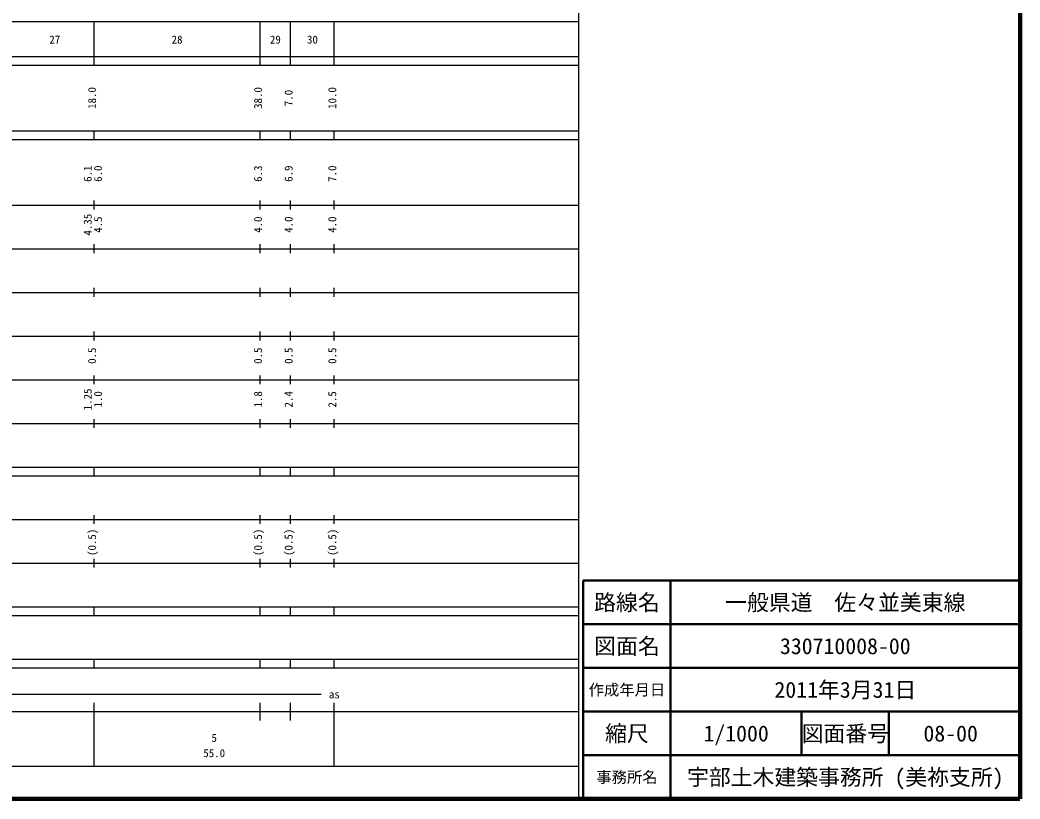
# Model space of a CAD drawing. Units: millimetres on the paper, enlarged 1000 times. Extents: x -72185285 to 680000, y -193752993 to 380000.
# Drawn here: x 451034 to 680000, y 20000 to 198357 of the extents above; entities that cross this region are included whole.
import ezdxf
from ezdxf.enums import TextEntityAlignment as Align

# ---------------------------------------------------------------- set-up
doc = ezdxf.new("R2010")
doc.units = ezdxf.units.MM
doc.header["$LTSCALE"] = 1000
for name, color, linetype, lineweight in [('M-TTL', 2, 'Continuous', 140), ('M-TTL-BAND', 7, 'Continuous', 25), ('M-TTL-FRAM', 2, 'Continuous', 50), ('M-TTL-LINE', 7, 'Continuous', 50)]:
    doc.layers.add(name, color=color, linetype=linetype, lineweight=lineweight)
doc.layers.add('M-TTL-TXT', color=7, linetype='Continuous')
doc.styles.add('ＭＳ ゴシック', font='')
doc.styles.get('ＭＳ ゴシック').set_extended_font_data('MS Gothic')

msp = doc.modelspace()

# ---------------------------------------------------------------- linework, layer by layer
at = {"layer": 'M-TTL'}
for p, q in [((680000, 20000), (680000, 380000)), ((40000, 20000), (680000, 20000))]:
    msp.add_line(p, q, dxfattribs=at)
at = {"layer": 'M-TTL-BAND'}
for p, q in [((579000, 20000), (579000, 370000)), ((68000, 198000), (579000, 198000)), ((468000, 188000), (468000, 198000)), ((506000, 188000), (506000, 198000)), ((513000, 188000), (513000, 198000)), ((523000, 188000), (523000, 198000)), ((40000, 190000), (579000, 190000)), ((40000, 188000), (579000, 188000)), ((40000, 173000), (579000, 173000)), ((468000, 171000), (468000, 173000)), ((506000, 171000), (506000, 173000)), ((513000, 171000), (513000, 173000)), ((523000, 171000), (523000, 173000)), ((40000, 171000), (579000, 171000)), ((40000, 156000), (579000, 156000)), ((468000, 155000), (468000, 157000)), ((506000, 155000), (506000, 157000)), ((513000, 155000), (513000, 157000)), ((523000, 155000), (523000, 157000)), ((468000, 145000), (468000, 147000)), ((506000, 145000), (506000, 147000)), ((513000, 145000), (513000, 147000)), ((523000, 145000), (523000, 147000)), ((46000, 146000), (579000, 146000)), ((52000, 136000), (579000, 136000)), ((468000, 135000), (468000, 137000)), ((506000, 135000), (506000, 137000)), ((513000, 135000), (513000, 137000)), ((523000, 135000), (523000, 137000)), ((46000, 126000), (579000, 126000)), ((468000, 125000), (468000, 127000)), ((506000, 125000), (506000, 127000)), ((513000, 125000), (513000, 127000)), ((523000, 125000), (523000, 127000)), ((468000, 115000), (468000, 117000)), ((506000, 115000), (506000, 117000)), ((513000, 115000), (513000, 117000)), ((523000, 115000), (523000, 117000)), ((52000, 116000), (579000, 116000)), ((46000, 106000), (579000, 106000)), ((468000, 105000), (468000, 107000)), ((506000, 105000), (506000, 107000)), ((513000, 105000), (513000, 107000)), ((523000, 105000), (523000, 107000)), ((40000, 96000), (579000, 96000)), ((40000, 94000), (579000, 94000)), ((468000, 94000), (468000, 96000)), ((506000, 94000), (506000, 96000)), ((513000, 94000), (513000, 96000)), ((523000, 94000), (523000, 96000)), ((468000, 83000), (468000, 85000)), ((506000, 83000), (506000, 85000)), ((513000, 83000), (513000, 85000)), ((523000, 83000), (523000, 85000)), ((49000, 84000), (579000, 84000)), ((40000, 74000), (579000, 74000)), ((468000, 73000), (468000, 75000)), ((506000, 73000), (506000, 75000)), ((513000, 73000), (513000, 75000)), ((523000, 73000), (523000, 75000)), ((40000, 64000), (579000, 64000)), ((40000, 62000), (579000, 62000)), ((468000, 62000), (468000, 64000)), ((506000, 62000), (506000, 64000)), ((513000, 62000), (513000, 64000)), ((523000, 62000), (523000, 64000)), ((40000, 52000), (579000, 52000)), ((468000, 50000), (468000, 52000)), ((506000, 50000), (506000, 52000)), ((513000, 50000), (513000, 52000)), ((523000, 50000), (523000, 52000)), ((40000, 50000), (579000, 50000)), ((71000, 44000), (520000, 44000)), ((468000, 27500), (468000, 42000)), ((506000, 38000), (506000, 42000)), ((513000, 38000), (513000, 42000)), ((523000, 27500), (523000, 42000)), ((40000, 40000), (579000, 40000)), ((68000, 27500), (579000, 27500))]:
    msp.add_line(p, q, dxfattribs=at)
at = {"layer": 'M-TTL-FRAM'}
for p, q in [((680000, 70000), (580000, 70000)), ((580000, 70000), (580000, 20000))]:
    msp.add_line(p, q, dxfattribs=at)
at = {"layer": 'M-TTL-LINE'}
for p, q in [((600000, 70000), (600000, 20000)), ((680000, 60000), (580000, 60000)), ((680000, 50000), (580000, 50000)), ((680000, 40000), (580000, 40000)), ((630000, 40000), (630000, 30000)), ((650000, 40000), (650000, 30000)), ((680000, 30000), (580000, 30000))]:
    msp.add_line(p, q, dxfattribs=at)

# ---------------------------------------------------------------- texts
at = {"layer": 'M-TTL-BAND', "style": 'ＭＳ ゴシック'}
for s, p in [('27', (459000, 192405)), ('28', (487000, 192405)), ('29', (509500, 192405)), ('30', (518000, 192405)), ('as', (523000, 42500)), ('5', (495500, 32523)), ('55.0', (495500, 29033))]:
    msp.add_text(s, height=1833, dxfattribs=at).set_placement(p, align=Align.BOTTOM_CENTER)
for s, p in [('18.0', (469000, 180500)), ('38.0', (507000, 180500)), ('7.0', (514000, 180500)), ('10.0', (524000, 180500)), ('6.1', (468000, 163174)), ('6.0', (470370, 163174)), ('6.3', (507000, 163174)), ('6.9', (514000, 163174)), ('7.0', (524000, 163174)), ('4.35', (468000, 151500)), ('4.5', (470370, 151500)), ('4.0', (507000, 151500)), ('4.0', (514000, 151500)), ('4.0', (524000, 151500)), ('0.5', (469000, 121500)), ('0.5', (507000, 121500)), ('0.5', (514000, 121500)), ('0.5', (524000, 121500)), ('1.25', (468000, 111500)), ('1.0', (470370, 111500)), ('1.8', (507000, 111500)), ('2.4', (514000, 111500)), ('2.5', (524000, 111500)), ('(0.5)', (469000, 78764)), ('(0.5)', (507000, 78764)), ('(0.5)', (514000, 78764)), ('(0.5)', (524000, 78764))]:
    msp.add_text(s, height=1833, rotation=90, dxfattribs=at).set_placement(p, align=Align.BOTTOM_CENTER)
at = {"layer": 'M-TTL-TXT', "style": 'ＭＳ ゴシック'}
for s, height, p in [('路線名', 3666, (590000, 65000)), ('路線名', 3666, (590000, 65000)), ('一般県道\u3000佐々並美東線', 3666, (640000, 65000)), ('図面名', 3666, (590000, 55000)), ('図面名', 3666, (590000, 55000)), ('330710008-00', 3666, (640000, 55000)), ('作成年月日', 2566, (590000, 45000)), ('作成年月日', 2566, (590000, 45000)), ('2011年3月31日', 3666, (640000, 45000)), ('縮尺', 3666, (590000, 35000)), ('縮尺', 3666, (590000, 35000)), ('1/1000', 3666, (615000, 35000)), ('図面番号', 3666, (640000, 35000)), ('図面番号', 3666, (640000, 35000)), ('08-00', 3666, (664125, 35000)), ('事務所名', 2566, (590000, 25000)), ('事務所名', 2566, (590000, 25000)), ('宇部土木建築事務所 (美祢支所)', 3666, (640000, 25000))]:
    msp.add_text(s, height=height, dxfattribs=at).set_placement(p, align=Align.MIDDLE_CENTER)

doc.saveas('drawing.dxf')
